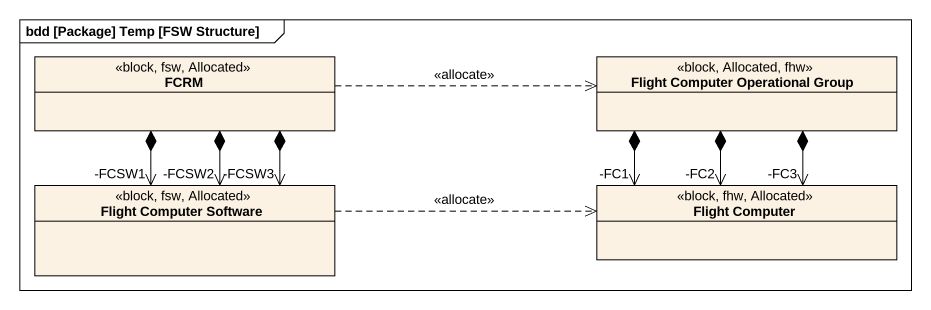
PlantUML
@startuml
mainframe bdd [Package] Temp [FSW Structure]
hide circle
hide empty members
class FCRM <<block, fsw, Allocated>>
class "Flight Computer Operational Group" as Flight_Computer_Operational <<block, Allocated, fhw>>
class "Flight Computer Software" as Flight_Computer_Software <<block, fsw, Allocated>>
class "Flight Computer" as Flight_Computer <<block, fhw, Allocated>>
FCRM .right.> Flight_Computer_Operational : <<allocate>>
FCRM *--> "-FCSW1" Flight_Computer_Software
FCRM *--> "-FCSW2" Flight_Computer_Software
FCRM *--> "-FCSW3" Flight_Computer_Software
Flight_Computer_Operational *--> "-FC1" Flight_Computer
Flight_Computer_Operational *--> "-FC2" Flight_Computer
Flight_Computer_Operational *--> "-FC3" Flight_Computer
Flight_Computer_Software .right.> Flight_Computer : <<allocate>>
@enduml
